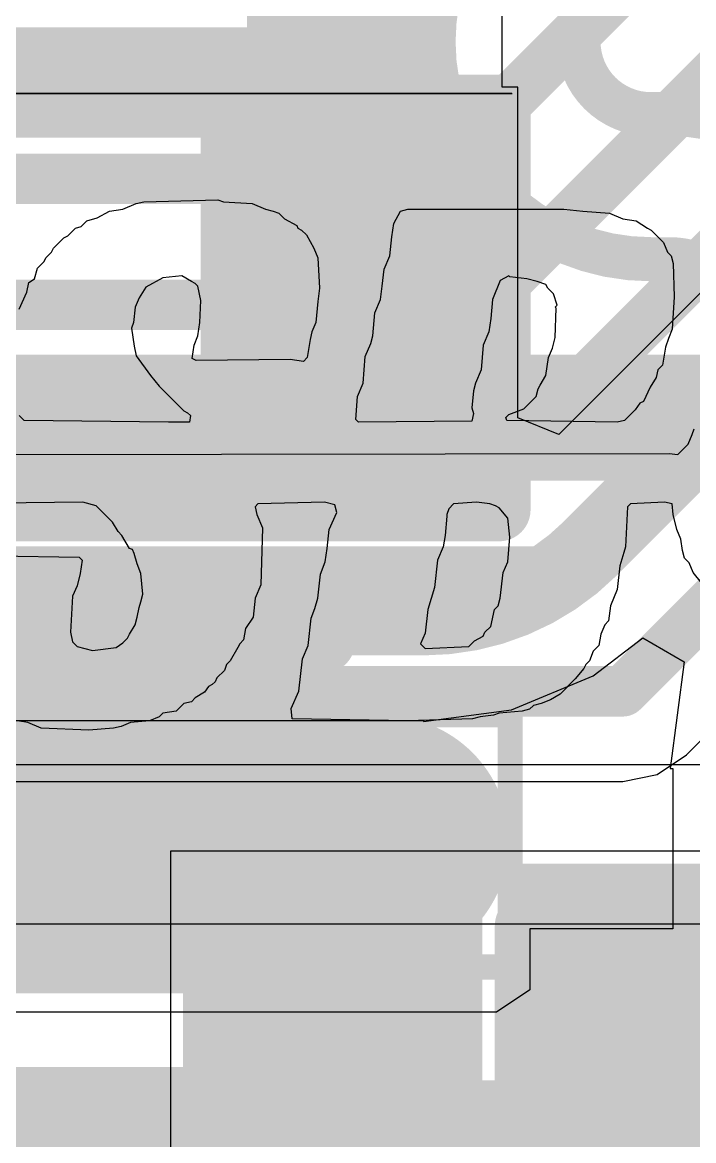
# Model space of a CAD drawing. Header units: inches. Extents: x -6 to 284, y -12 to 154.
# Drawn here: x 46.949 to 48.301, y -7.417 to -5.164 of the extents above; entities that cross this region are included whole.
import ezdxf

# ---------------------------------------------------------------- set-up
doc = ezdxf.new("R2010")
doc.units = ezdxf.units.IN
for name, color, linetype in [('Bottom Layer', 5, 'Continuous'), ('Bottom Overlay', 54, 'Continuous'), ('Bottom Paste', 16, 'Continuous'), ('Bottom Solder', 6, 'Continuous'), ('Drill Drawing', 1, 'Continuous'), ('GND-4', 54, 'Continuous'), ('PWR-1', 156, 'Continuous'), ('Signal L1', 76, 'Continuous'), ('Signal L2', 6, 'Continuous'), ('Top Layer', 1, 'Continuous'), ('Top Overlay', 2, 'Continuous'), ('Top Paste', 8, 'Continuous'), ('Top Solder', 216, 'Continuous'), ('Via Holes', 16, 'Continuous')]:
    doc.layers.add(name, color=color, linetype=linetype)

# ---------------------------------------------------------------- blocks, each defined once
blk = doc.blocks.new('R___0402_B_220')
at = {"layer": 'Bottom Layer'}
for points in [[(-0.2413, 0.3175), (-0.2413, -0.3175), (-0.6985, -0.3175), (-0.6985, 0.3175)], [(0.6985, 0.3175), (0.6985, -0.3175), (0.2413, -0.3175), (0.2413, 0.3175)]]:
    blk.add_hatch(color=5, dxfattribs=at).paths.add_polyline_path(points)
at = {"layer": 'Bottom Paste'}
for points in [[(-0.2413, 0.3175), (-0.2413, -0.3175), (-0.6985, -0.3175), (-0.6985, 0.3175)], [(0.6985, 0.3175), (0.6985, -0.3175), (0.2413, -0.3175), (0.2413, 0.3175)]]:
    blk.add_hatch(color=16, dxfattribs=at).paths.add_polyline_path(points)
at = {"layer": 'Bottom Solder'}
for points in [[(-0.1863, 0.3725), (-0.1863, -0.3725), (-0.7535, -0.3725), (-0.7535, 0.3725)], [(0.7535, 0.3725), (0.7535, -0.3725), (0.1863, -0.3725), (0.1863, 0.3725)]]:
    blk.add_hatch(color=6, dxfattribs=at).paths.add_polyline_path(points)
at = {"layer": 'Bottom Overlay'}
for points in [[(-0.7874, -0.4064, 0.127, 0.127, 0), (-0.7874, 0.4064, 0.127, 0.127, 0)], [(-0.7874, 0.4064, 0.127, 0.127, 0), (0.7874, 0.4064, 0.127, 0.127, 0)], [(0.7874, -0.4064, 0.127, 0.127, 0), (0.7874, 0.4064, 0.127, 0.127, 0)], [(-0.8128, 0.4318, 0.00323, 0.00323, 0), (0.8128, 0.4318, 0.00323, 0.00323, 0)], [(-0.7874, -0.4064, 0.127, 0.127, 0), (0.7874, -0.4064, 0.127, 0.127, 0)]]:
    blk.add_lwpolyline(points, format="xyseb", dxfattribs=at)
for points in [[(-0.8191, 0.4064, 0.0635, 0.0635, 1), (-0.7556, 0.4064, 0.0635, 0.0635, 1)], [(-0.8191, 0.4064, 0.0635, 0.0635, 1), (-0.7556, 0.4064, 0.0635, 0.0635, 1)], [(0.7556, 0.4064, 0.0635, 0.0635, 1), (0.8191, 0.4064, 0.0635, 0.0635, 1)], [(0.7556, 0.4064, 0.0635, 0.0635, 1), (0.8191, 0.4064, 0.0635, 0.0635, 1)], [(-0.8136, 0.4318, 0.00161, 0.00161, 1), (-0.812, 0.4318, 0.00161, 0.00161, 1)], [(0.812, 0.4318, 0.00161, 0.00161, 1), (0.8136, 0.4318, 0.00161, 0.00161, 1)], [(-0.8191, -0.4064, 0.0635, 0.0635, 1), (-0.7556, -0.4064, 0.0635, 0.0635, 1)], [(-0.8191, -0.4064, 0.0635, 0.0635, 1), (-0.7556, -0.4064, 0.0635, 0.0635, 1)], [(0.7556, -0.4064, 0.0635, 0.0635, 1), (0.8191, -0.4064, 0.0635, 0.0635, 1)], [(0.7556, -0.4064, 0.0635, 0.0635, 1), (0.8191, -0.4064, 0.0635, 0.0635, 1)]]:
    blk.add_lwpolyline(points, format="xyseb", close=True, dxfattribs=at)
blk = doc.blocks.new('0302_B_241')
at = {"layer": 'Bottom Layer'}
for points in [[(-0.4001, 0.45), (-0.1001, 0.45), (-0.1001, 0.15), (-0.4001, 0.15)], [(0.1001, 0.45), (0.4001, 0.45), (0.4001, 0.15), (0.1001, 0.15)], [(-0.4001, -0.15), (-0.1001, -0.15), (-0.1001, -0.45), (-0.4001, -0.45)], [(0.1001, -0.15), (0.4001, -0.15), (0.4001, -0.45), (0.1001, -0.45)]]:
    blk.add_hatch(color=5, dxfattribs=at).paths.add_polyline_path(points)
at = {"layer": 'Bottom Paste'}
for points in [[(-0.4001, 0.45), (-0.1001, 0.45), (-0.1001, 0.15), (-0.4001, 0.15)], [(0.1001, 0.45), (0.4001, 0.45), (0.4001, 0.15), (0.1001, 0.15)], [(-0.4001, -0.15), (-0.1001, -0.15), (-0.1001, -0.45), (-0.4001, -0.45)], [(0.1001, -0.15), (0.4001, -0.15), (0.4001, -0.45), (0.1001, -0.45)]]:
    blk.add_hatch(color=16, dxfattribs=at).paths.add_polyline_path(points)
at = {"layer": 'Bottom Solder'}
for points in [[(-0.4509, 0.5008), (-0.0493, 0.5008), (-0.0493, 0.0992), (-0.4509, 0.0992)], [(0.0493, 0.5008), (0.4509, 0.5008), (0.4509, 0.0992), (0.0493, 0.0992)], [(-0.4509, -0.0992), (-0.0493, -0.0992), (-0.0493, -0.5008), (-0.4509, -0.5008)], [(0.0493, -0.0992), (0.4509, -0.0992), (0.4509, -0.5008), (0.0493, -0.5008)]]:
    blk.add_hatch(color=6, dxfattribs=at).paths.add_polyline_path(points)
at = {"layer": 'Bottom Overlay'}
for points in [[(-0.5334, 0.5842, 0.127, 0.127, 0), (-0.5334, -0.5842, 0.127, 0.127, 0)], [(-0.5334, 0.5842, 0.127, 0.127, 0), (0.5334, 0.5842, 0.127, 0.127, 0)], [(0.5334, 0.5842, 0.127, 0.127, 0), (0.5334, -0.5842, 0.127, 0.127, 0)], [(0.7983, -0.2048, 0.127, 0.127, 0), (0.6713, -0.3318, 0.127, 0.127, 0)], [(0.7983, -0.2048, 0.127, 0.127, 0), (0.7983, -0.4588, 0.127, 0.127, 0)], [(0.6713, -0.3318, 0.127, 0.127, 0), (0.7983, -0.4588, 0.127, 0.127, 0)], [(-0.5334, -0.5842, 0.127, 0.127, 0), (0.5334, -0.5842, 0.127, 0.127, 0)]]:
    blk.add_lwpolyline(points, format="xyseb", dxfattribs=at)
for points in [[(-0.5651, 0.5842, 0.0635, 0.0635, 1), (-0.5016, 0.5842, 0.0635, 0.0635, 1)], [(-0.5651, 0.5842, 0.0635, 0.0635, 1), (-0.5016, 0.5842, 0.0635, 0.0635, 1)], [(0.5016, 0.5842, 0.0635, 0.0635, 1), (0.5651, 0.5842, 0.0635, 0.0635, 1)], [(0.5016, 0.5842, 0.0635, 0.0635, 1), (0.5651, 0.5842, 0.0635, 0.0635, 1)], [(0.7666, -0.2048, 0.0635, 0.0635, 1), (0.8301, -0.2048, 0.0635, 0.0635, 1)], [(0.7666, -0.2048, 0.0635, 0.0635, 1), (0.8301, -0.2048, 0.0635, 0.0635, 1)], [(0.6396, -0.3318, 0.0635, 0.0635, 1), (0.7031, -0.3318, 0.0635, 0.0635, 1)], [(0.6396, -0.3318, 0.0635, 0.0635, 1), (0.7031, -0.3318, 0.0635, 0.0635, 1)], [(0.7666, -0.4588, 0.0635, 0.0635, 1), (0.8301, -0.4588, 0.0635, 0.0635, 1)], [(0.7666, -0.4588, 0.0635, 0.0635, 1), (0.8301, -0.4588, 0.0635, 0.0635, 1)], [(-0.5651, -0.5842, 0.0635, 0.0635, 1), (-0.5016, -0.5842, 0.0635, 0.0635, 1)], [(-0.5651, -0.5842, 0.0635, 0.0635, 1), (-0.5016, -0.5842, 0.0635, 0.0635, 1)], [(0.5016, -0.5842, 0.0635, 0.0635, 1), (0.5651, -0.5842, 0.0635, 0.0635, 1)], [(0.5016, -0.5842, 0.0635, 0.0635, 1), (0.5651, -0.5842, 0.0635, 0.0635, 1)]]:
    blk.add_lwpolyline(points, format="xyseb", close=True, dxfattribs=at)
blk = doc.blocks.new('10118192_0001LF__249')
at = {"layer": 'Top Layer'}
for points in [[(0.85, -2.0125), (0.45, -2.0125), (0.45, -0.6625), (0.85, -0.6625)], [(1.5, -2.0125), (1.1, -2.0125), (1.1, -0.6625), (1.5, -0.6625)]]:
    blk.add_hatch(color=1, dxfattribs=at).paths.add_polyline_path(points)
at = {"layer": 'Top Paste'}
for points in [[(0.85, -2.0125), (0.45, -2.0125), (0.45, -0.6625), (0.85, -0.6625)], [(1.5, -2.0125), (1.1, -2.0125), (1.1, -0.6625), (1.5, -0.6625)]]:
    blk.add_hatch(color=8, dxfattribs=at).paths.add_polyline_path(points)
at = {"layer": 'Top Solder'}
for points in [[(0.9516, -2.1141), (0.3484, -2.1141), (0.3484, -0.5609), (0.9516, -0.5609)], [(1.6016, -2.1141), (0.9984, -2.1141), (0.9984, -0.5609), (1.6016, -0.5609)]]:
    blk.add_hatch(color=216, dxfattribs=at).paths.add_polyline_path(points)
at = {"layer": 'Top Overlay'}
blk.add_lwpolyline([(1.83, -1.5625, 0.127, 0.127, 0), (1.72, -1.5625, 0.127, 0.127, 0)], format="xyseb", dxfattribs=at)
for points in [[(1.6882, -1.5625, 0.0635, 0.0635, 1), (1.7517, -1.5625, 0.0635, 0.0635, 1)], [(1.7983, -1.5625, 0.0635, 0.0635, 1), (1.8618, -1.5625, 0.0635, 0.0635, 1)]]:
    blk.add_lwpolyline(points, format="xyseb", close=True, dxfattribs=at)
blk = doc.blocks.new('DFN1006_2L__B__D____________B_255')
at = {"layer": 'Bottom Layer'}
for points in [[(-0.525, 0.35), (-0.125, 0.35), (-0.125, -0.35), (-0.525, -0.35)], [(0.125, 0.35), (0.525, 0.35), (0.525, -0.35), (0.125, -0.35)]]:
    blk.add_hatch(color=5, dxfattribs=at).paths.add_polyline_path(points)
at = {"layer": 'Bottom Paste'}
for points in [[(-0.525, 0.35), (-0.125, 0.35), (-0.125, -0.35), (-0.525, -0.35)], [(0.125, 0.35), (0.525, 0.35), (0.525, -0.35), (0.125, -0.35)]]:
    blk.add_hatch(color=16, dxfattribs=at).paths.add_polyline_path(points)
at = {"layer": 'Bottom Solder'}
for points in [[(-0.5758, 0.4008), (-0.0742, 0.4008), (-0.0742, -0.4008), (-0.5758, -0.4008)], [(0.0742, 0.4008), (0.5758, 0.4008), (0.5758, -0.4008), (0.0742, -0.4008)]]:
    blk.add_hatch(color=6, dxfattribs=at).paths.add_polyline_path(points)
at = {"layer": 'Bottom Overlay'}
for points in [[(-0.5283, 0.4692, 0.127, 0.127, 0), (-0.6283, 0.3691, 0.127, 0.127, 0)], [(-0.5283, 0.4692, 0.127, 0.127, 0), (-0.254, 0.4692, 0.127, 0.127, 0)], [(0.254, 0.4692, 0.127, 0.127, 0), (0.5283, 0.4692, 0.127, 0.127, 0)], [(0.5283, 0.4692, 0.127, 0.127, 0), (0.6283, 0.3691, 0.127, 0.127, 0)], [(-0.783, 0.41, 0.127, 0.127, 0), (-0.783, -0.35, 0.127, 0.127, 0)], [(0.783, 0.41, 0.127, 0.127, 0), (0.783, -0.35, 0.127, 0.127, 0)], [(-0.6283, 0.3691, 0.127, 0.127, 0), (-0.6283, -0.3691, 0.127, 0.127, 0)], [(0.6283, 0.3691, 0.127, 0.127, 0), (0.6283, -0.3691, 0.127, 0.127, 0)], [(-0.6283, -0.3691, 0.127, 0.127, 0), (-0.5283, -0.4692, 0.127, 0.127, 0)], [(0.6283, -0.3691, 0.127, 0.127, 0), (0.5283, -0.4692, 0.127, 0.127, 0)], [(-0.5283, -0.4692, 0.127, 0.127, 0), (-0.4983, -0.4692, 0.127, 0.127, 0)], [(-0.4983, -0.4692, 0.127, 0.127, 0), (-0.254, -0.4692, 0.127, 0.127, 0)], [(0.254, -0.4692, 0.127, 0.127, 0), (0.4983, -0.4692, 0.127, 0.127, 0)], [(0.4983, -0.4692, 0.127, 0.127, 0), (0.5283, -0.4692, 0.127, 0.127, 0)]]:
    blk.add_lwpolyline(points, format="xyseb", dxfattribs=at)
for points in [[(-0.5601, 0.4692, 0.0635, 0.0635, 1), (-0.4966, 0.4692, 0.0635, 0.0635, 1)], [(-0.5601, 0.4692, 0.0635, 0.0635, 1), (-0.4966, 0.4692, 0.0635, 0.0635, 1)], [(-0.2857, 0.4692, 0.0635, 0.0635, 1), (-0.2223, 0.4692, 0.0635, 0.0635, 1)], [(0.2223, 0.4692, 0.0635, 0.0635, 1), (0.2857, 0.4692, 0.0635, 0.0635, 1)], [(0.4966, 0.4692, 0.0635, 0.0635, 1), (0.5601, 0.4692, 0.0635, 0.0635, 1)], [(0.4966, 0.4692, 0.0635, 0.0635, 1), (0.5601, 0.4692, 0.0635, 0.0635, 1)], [(-0.8147, 0.41, 0.0635, 0.0635, 1), (-0.7512, 0.41, 0.0635, 0.0635, 1)], [(0.7512, 0.41, 0.0635, 0.0635, 1), (0.8147, 0.41, 0.0635, 0.0635, 1)], [(-0.6601, 0.3691, 0.0635, 0.0635, 1), (-0.5966, 0.3691, 0.0635, 0.0635, 1)], [(-0.6601, 0.3691, 0.0635, 0.0635, 1), (-0.5966, 0.3691, 0.0635, 0.0635, 1)], [(0.5966, 0.3691, 0.0635, 0.0635, 1), (0.6601, 0.3691, 0.0635, 0.0635, 1)], [(0.5966, 0.3691, 0.0635, 0.0635, 1), (0.6601, 0.3691, 0.0635, 0.0635, 1)], [(-0.8147, -0.35, 0.0635, 0.0635, 1), (-0.7512, -0.35, 0.0635, 0.0635, 1)], [(0.7512, -0.35, 0.0635, 0.0635, 1), (0.8147, -0.35, 0.0635, 0.0635, 1)], [(-0.6601, -0.3691, 0.0635, 0.0635, 1), (-0.5966, -0.3691, 0.0635, 0.0635, 1)], [(-0.6601, -0.3691, 0.0635, 0.0635, 1), (-0.5966, -0.3691, 0.0635, 0.0635, 1)], [(0.5966, -0.3691, 0.0635, 0.0635, 1), (0.6601, -0.3691, 0.0635, 0.0635, 1)], [(0.5966, -0.3691, 0.0635, 0.0635, 1), (0.6601, -0.3691, 0.0635, 0.0635, 1)], [(-0.5601, -0.4692, 0.0635, 0.0635, 1), (-0.4966, -0.4692, 0.0635, 0.0635, 1)], [(-0.5601, -0.4692, 0.0635, 0.0635, 1), (-0.4966, -0.4692, 0.0635, 0.0635, 1)], [(-0.5301, -0.4692, 0.0635, 0.0635, 1), (-0.4666, -0.4692, 0.0635, 0.0635, 1)], [(-0.5301, -0.4692, 0.0635, 0.0635, 1), (-0.4666, -0.4692, 0.0635, 0.0635, 1)], [(-0.2857, -0.4692, 0.0635, 0.0635, 1), (-0.2223, -0.4692, 0.0635, 0.0635, 1)], [(0.2223, -0.4692, 0.0635, 0.0635, 1), (0.2857, -0.4692, 0.0635, 0.0635, 1)], [(0.4666, -0.4692, 0.0635, 0.0635, 1), (0.5301, -0.4692, 0.0635, 0.0635, 1)], [(0.4666, -0.4692, 0.0635, 0.0635, 1), (0.5301, -0.4692, 0.0635, 0.0635, 1)], [(0.4966, -0.4692, 0.0635, 0.0635, 1), (0.5601, -0.4692, 0.0635, 0.0635, 1)], [(0.4966, -0.4692, 0.0635, 0.0635, 1), (0.5601, -0.4692, 0.0635, 0.0635, 1)]]:
    blk.add_lwpolyline(points, format="xyseb", close=True, dxfattribs=at)

msp = doc.modelspace()

# ---------------------------------------------------------------- hatches: boundary and pattern name
at = {"layer": 'Bottom Layer'}
h = msp.add_hatch(color=5, dxfattribs=at)
edge = h.paths.add_edge_path()
edge.add_arc((47.6775, -6.813), 0.15, 0, 360)
for points in [[(44.7468, -7.8974), (47.904, -7.8974), (47.904, -7.2952), (44.7468, -7.2952)], [(46.2003, -8.7233), (47.904, -8.7233), (47.904, -7.2952), (46.2003, -7.2952)], [(46.2003, -9.2796), (47.5558, -9.2796), (47.5558, -7.3194), (46.2003, -7.3194)]]:
    msp.add_hatch(color=5, dxfattribs=at).paths.add_polyline_path(points)
at = {"layer": 'Bottom Solder'}
h = msp.add_hatch(color=6, dxfattribs=at)
edge = h.paths.add_edge_path()
edge.add_arc((47.6775, -6.813), 0.2516, 0, 360)
at = {"layer": 'GND-4'}
h = msp.add_hatch(color=54, dxfattribs=at)
edge = h.paths.add_edge_path()
edge.add_arc((47.6775, -6.813), 0.15, 0, 360)
at = {"layer": 'Signal L2'}
h = msp.add_hatch(color=6, dxfattribs=at)
edge = h.paths.add_edge_path()
edge.add_arc((47.6775, -6.813), 0.15, 0, 360)
at = {"layer": 'Via Holes'}
h = msp.add_hatch(color=7, dxfattribs=at)
edge = h.paths.add_edge_path()
edge.add_arc((47.6775, -6.813), 0.075, 0, 360)

# ---------------------------------------------------------------- linework, layer by layer
at = {"layer": 'Bottom Layer'}
for p, q in [((47.9153, -5.2952), (47.9153, -5.1289)), ((47.9472, -5.2952), (47.9153, -5.2952)), ((47.9472, -5.9607), (47.9472, -5.2952)), ((48.4078, -5.6162), (48.0293, -5.9948)), ((48.0293, -5.9948), (47.9472, -5.9607)), ((48.099, -6.4807), (48.1989, -6.404)), ((48.1989, -6.404), (48.2823, -6.4521)), ((48.2823, -6.4521), (48.254, -6.667)), ((47.9339, -6.5491), (48.099, -6.4807)), ((47.7567, -6.5724), (47.9339, -6.5491)), ((46.869, -6.5705), (47.7567, -6.5705)), ((47.7567, -6.5705), (47.7567, -6.5724)), ((48.254, -6.667), (48.2591, -6.667)), ((48.2591, -6.667), (48.2591, -6.9904)), ((48.2591, -6.9904), (47.9712, -6.9904)), ((47.9712, -6.9904), (47.9712, -7.1128)), ((47.9712, -7.1128), (47.904, -7.1578)), ((47.904, -7.1578), (44.7468, -7.1578))]:
    msp.add_line(p, q, dxfattribs=at)
for points in [[(47.5916, -5.7397, 0.381, 0.381, 0), (47.5916, -4.6844, 0.381, 0.381, 0)], [(48.0928, -6.2242, 0.1524, 0.1524, 0), (48.6161, -5.7009, 0.1524, 0.1524, 0)], [(48.0928, -6.2242, 0.1524, 0.1524, -0.19874), (47.7567, -6.3633, 0.1524, 0.1524, 0)], [(46.869, -6.3633, 0.1524, 0.1524, 0), (47.7567, -6.3633, 0.1524, 0.1524, 0)], [(46.2709, -6.813, 0.254, 0.254, 0), (47.1494, -6.813, 0.254, 0.254, 0)], [(47.1494, -6.813, 0.254, 0.254, 0), (47.1582, -6.8218, 0.254, 0.254, 0)], [(47.6687, -6.8218, 0.254, 0.254, 0), (47.6775, -6.813, 0.254, 0.254, 0)], [(47.1582, -6.8218, 0.254, 0.254, 0), (47.6687, -6.8218, 0.254, 0.254, 0)], [(48.4416, -7.074, 0.1041, 0.1041, -0.414214), (48.2482, -7.2674, 0.1041, 0.1041, 0)]]:
    msp.add_lwpolyline(points, format="xyseb", dxfattribs=at)
for points in [[(47.4963, -5.7397, 0.1905, 0.1905, 1), (47.6868, -5.7397, 0.1905, 0.1905, 1)], [(48.0547, -6.2242, 0.0762, 0.0762, 1), (48.1309, -6.2242, 0.0762, 0.0762, 1)], [(48.0547, -6.2242, 0.0762, 0.0762, 1), (48.1309, -6.2242, 0.0762, 0.0762, 1)], [(47.7186, -6.3633, 0.0762, 0.0762, 1), (47.7948, -6.3633, 0.0762, 0.0762, 1)], [(47.7186, -6.3633, 0.0762, 0.0762, 1), (47.7948, -6.3633, 0.0762, 0.0762, 1)], [(47.0859, -6.813, 0.127, 0.127, 1), (47.2129, -6.813, 0.127, 0.127, 1)], [(47.0859, -6.813, 0.127, 0.127, 1), (47.2129, -6.813, 0.127, 0.127, 1)], [(47.614, -6.813, 0.127, 0.127, 1), (47.741, -6.813, 0.127, 0.127, 1)], [(47.0947, -6.8218, 0.127, 0.127, 1), (47.2217, -6.8218, 0.127, 0.127, 1)], [(47.0947, -6.8218, 0.127, 0.127, 1), (47.2217, -6.8218, 0.127, 0.127, 1)], [(47.6052, -6.8218, 0.127, 0.127, 1), (47.7322, -6.8218, 0.127, 0.127, 1)], [(47.6052, -6.8218, 0.127, 0.127, 1), (47.7322, -6.8218, 0.127, 0.127, 1)], [(48.2222, -7.2674, 0.0521, 0.0521, 1), (48.2743, -7.2674, 0.0521, 0.0521, 1)]]:
    msp.add_lwpolyline(points, format="xyseb", close=True, dxfattribs=at)
at = {"layer": 'Drill Drawing'}
for points in [[(47.4235, -6.559, 0.0508, 0.0508, 0), (47.9315, -6.559, 0.0508, 0.0508, 0)], [(47.4235, -7.067, 0.0508, 0.0508, 0), (47.4235, -6.559, 0.0508, 0.0508, 0)], [(47.9315, -7.067, 0.0508, 0.0508, 0), (47.9315, -6.559, 0.0508, 0.0508, 0)], [(47.4235, -7.067, 0.0508, 0.0508, 0), (47.9315, -7.067, 0.0508, 0.0508, 0)]]:
    msp.add_lwpolyline(points, format="xyseb", dxfattribs=at)
for points in [[(47.4108, -6.559, 0.0254, 0.0254, 1), (47.4362, -6.559, 0.0254, 0.0254, 1)], [(47.4108, -6.559, 0.0254, 0.0254, 1), (47.4362, -6.559, 0.0254, 0.0254, 1)], [(47.9188, -6.559, 0.0254, 0.0254, 1), (47.9442, -6.559, 0.0254, 0.0254, 1)], [(47.9188, -6.559, 0.0254, 0.0254, 1), (47.9442, -6.559, 0.0254, 0.0254, 1)], [(47.4108, -7.067, 0.0254, 0.0254, 1), (47.4362, -7.067, 0.0254, 0.0254, 1)], [(47.4108, -7.067, 0.0254, 0.0254, 1), (47.4362, -7.067, 0.0254, 0.0254, 1)], [(47.9188, -7.067, 0.0254, 0.0254, 1), (47.9442, -7.067, 0.0254, 0.0254, 1)], [(47.9188, -7.067, 0.0254, 0.0254, 1), (47.9442, -7.067, 0.0254, 0.0254, 1)]]:
    msp.add_lwpolyline(points, format="xyseb", close=True, dxfattribs=at)
at = {"layer": 'PWR-1'}
for p, q in [((49.4239, -6.6601), (46.6329, -6.6601)), ((46.5535, -6.9798), (53.9573, -6.9798))]:
    msp.add_line(p, q, dxfattribs=at)
at = {"layer": 'Signal L1'}
msp.add_lwpolyline([(42.5739, -5.9608, 0.254, 0.254, 0), (52.8804, -5.9608, 0.254, 0.254, 0)], format="xyseb", dxfattribs=at)
at = {"layer": 'Signal L2'}
for points in [[(48.2152, -5.6415, 0.0889, 0.0889, -1), (48.2152, -4.7652, 0.0889, 0.0889, 0)], [(48.2152, -5.3494, 0.0889, 0.0889, -1), (48.2152, -5.0573, 0.0889, 0.0889, 0)], [(48.2152, -5.3494, 0.0889, 0.0889, 0), (48.2538, -5.3494, 0.0889, 0.0889, 0)], [(48.2538, -5.3494, 0.0889, 0.0889, -0.414214), (48.692, -5.7875, 0.0889, 0.0889, 0)], [(48.2152, -5.6415, 0.0889, 0.0889, 0), (48.2538, -5.6415, 0.0889, 0.0889, 0)], [(48.2538, -5.6415, 0.0889, 0.0889, -0.414214), (48.3999, -5.7875, 0.0889, 0.0889, 0)]]:
    msp.add_lwpolyline(points, format="xyseb", dxfattribs=at)
for points in [[(48.193, -5.3494, 0.0445, 0.0445, 1), (48.2374, -5.3494, 0.0445, 0.0445, 1)], [(48.193, -5.3494, 0.0445, 0.0445, 1), (48.2374, -5.3494, 0.0445, 0.0445, 1)], [(48.2316, -5.3494, 0.0445, 0.0445, 1), (48.276, -5.3494, 0.0445, 0.0445, 1)], [(48.2316, -5.3494, 0.0445, 0.0445, 1), (48.276, -5.3494, 0.0445, 0.0445, 1)], [(48.193, -5.6415, 0.0445, 0.0445, 1), (48.2374, -5.6415, 0.0445, 0.0445, 1)], [(48.193, -5.6415, 0.0445, 0.0445, 1), (48.2374, -5.6415, 0.0445, 0.0445, 1)], [(48.2316, -5.6415, 0.0445, 0.0445, 1), (48.276, -5.6415, 0.0445, 0.0445, 1)], [(48.2316, -5.6415, 0.0445, 0.0445, 1), (48.276, -5.6415, 0.0445, 0.0445, 1)]]:
    msp.add_lwpolyline(points, format="xyseb", close=True, dxfattribs=at)
at = {"layer": 'Top Layer'}
for p, q in [((48.2864, -6.64), (49.4193, -5.5071)), ((48.2276, -6.6793), (48.2864, -6.64)), ((48.1582, -6.6931), (48.2276, -6.6793)), ((44.8588, -6.6931), (48.1582, -6.6931)), ((49.851, -6.8334), (47.247, -6.8334)), ((47.247, -6.8334), (47.247, -8.4374))]:
    msp.add_line(p, q, dxfattribs=at)
for points in [[(47.6665, -5.2254, 0.1016, 0.1016, 0), (48.5948, -4.2971, 0.1016, 0.1016, 0)], [(47.7717, -5.4794, 0.1016, 0.1016, 0), (48.8488, -4.4023, 0.1016, 0.1016, 0)], [(47.8769, -5.7334, 0.1016, 0.1016, 0), (49.1028, -4.5075, 0.1016, 0.1016, 0)], [(47.953, -6.0165, 0.1016, 0.1016, 0), (49.3568, -4.6127, 0.1016, 0.1016, 0)], [(48.0582, -6.2705, 0.1016, 0.1016, 0), (49.6108, -4.7179, 0.1016, 0.1016, 0)], [(48.1582, -6.5118, 0.1016, 0.1016, 0), (49.8521, -4.8179, 0.1016, 0.1016, 0)], [(44.3313, -5.2254, 0.1016, 0.1016, 0), (47.6665, -5.2254, 0.1016, 0.1016, 0)], [(44.4085, -5.4794, 0.1016, 0.1016, 0), (47.7717, -5.4794, 0.1016, 0.1016, 0)], [(44.495, -5.7334, 0.1016, 0.1016, 0), (47.8769, -5.7334, 0.1016, 0.1016, 0)], [(44.5618, -6.0165, 0.1016, 0.1016, 0), (47.953, -6.0165, 0.1016, 0.1016, 0)], [(44.6772, -6.2705, 0.1016, 0.1016, 0), (48.0582, -6.2705, 0.1016, 0.1016, 0)], [(44.7837, -6.5118, 0.1016, 0.1016, 0), (48.1582, -6.5118, 0.1016, 0.1016, 0)]]:
    msp.add_lwpolyline(points, format="xyseb", dxfattribs=at)
for points in [[(47.6411, -5.2254, 0.0508, 0.0508, 1), (47.6919, -5.2254, 0.0508, 0.0508, 1)], [(47.6411, -5.2254, 0.0508, 0.0508, 1), (47.6919, -5.2254, 0.0508, 0.0508, 1)], [(47.7463, -5.4794, 0.0508, 0.0508, 1), (47.7971, -5.4794, 0.0508, 0.0508, 1)], [(47.7463, -5.4794, 0.0508, 0.0508, 1), (47.7971, -5.4794, 0.0508, 0.0508, 1)], [(47.8515, -5.7334, 0.0508, 0.0508, 1), (47.9023, -5.7334, 0.0508, 0.0508, 1)], [(47.8515, -5.7334, 0.0508, 0.0508, 1), (47.9023, -5.7334, 0.0508, 0.0508, 1)], [(47.9276, -6.0165, 0.0508, 0.0508, 1), (47.9784, -6.0165, 0.0508, 0.0508, 1)], [(47.9276, -6.0165, 0.0508, 0.0508, 1), (47.9784, -6.0165, 0.0508, 0.0508, 1)], [(48.0328, -6.2705, 0.0508, 0.0508, 1), (48.0836, -6.2705, 0.0508, 0.0508, 1)], [(48.0328, -6.2705, 0.0508, 0.0508, 1), (48.0836, -6.2705, 0.0508, 0.0508, 1)], [(48.1328, -6.5118, 0.0508, 0.0508, 1), (48.1836, -6.5118, 0.0508, 0.0508, 1)], [(48.1328, -6.5118, 0.0508, 0.0508, 1), (48.1836, -6.5118, 0.0508, 0.0508, 1)]]:
    msp.add_lwpolyline(points, format="xyseb", close=True, dxfattribs=at)
at = {"layer": 'Top Overlay'}
for p, q in [((47.1512, -5.5409), (47.178, -5.5294)), ((47.178, -5.5294), (47.1934, -5.5256)), ((47.1934, -5.5256), (47.3427, -5.5218)), ((47.3427, -5.5218), (47.3542, -5.5256)), ((47.3542, -5.5256), (47.4116, -5.5294)), ((47.4116, -5.5294), (47.4384, -5.5409)), ((47.0785, -5.5639), (47.0995, -5.5581)), ((47.0995, -5.5581), (47.1244, -5.5447)), ((47.1244, -5.5447), (47.1512, -5.5409)), ((47.4384, -5.5409), (47.4537, -5.5447)), ((47.4537, -5.5447), (47.4652, -5.5486)), ((47.4652, -5.5486), (47.4767, -5.5601)), ((47.4767, -5.5601), (47.5016, -5.5735)), ((47.6969, -5.5696), (47.7103, -5.5447)), ((47.7103, -5.5447), (47.7256, -5.5409)), ((47.7256, -5.5409), (48.0358, -5.5409)), ((48.0358, -5.5409), (48.0396, -5.5409)), ((48.0396, -5.5409), (48.0779, -5.5447)), ((48.0779, -5.5447), (48.1315, -5.5486)), ((48.1315, -5.5486), (48.1583, -5.5601)), ((48.1583, -5.5601), (48.1851, -5.5639)), ((47.0402, -5.5945), (47.0555, -5.5792)), ((47.0555, -5.5792), (47.067, -5.5754)), ((47.067, -5.5754), (47.0785, -5.5639)), ((47.5016, -5.5735), (47.5035, -5.5792)), ((47.5035, -5.5792), (47.5112, -5.583)), ((47.5112, -5.583), (47.5208, -5.5926)), ((47.6931, -5.5964), (47.6969, -5.5696)), ((48.1851, -5.5639), (48.2081, -5.5792)), ((48.2081, -5.5792), (48.2157, -5.583)), ((48.2157, -5.583), (48.2406, -5.6079)), ((47.0115, -5.6194), (47.0325, -5.5984)), ((47.0325, -5.5984), (47.0402, -5.5945)), ((47.5208, -5.5926), (47.5361, -5.6194)), ((47.6892, -5.6347), (47.6931, -5.5964)), ((48.2406, -5.6079), (48.2483, -5.6271)), ((46.9962, -5.6386), (47.0076, -5.6271)), ((47.0076, -5.6271), (47.0115, -5.6194)), ((47.5361, -5.6194), (47.5437, -5.6386)), ((48.2483, -5.6271), (48.256, -5.6347)), ((46.9789, -5.6596), (46.9923, -5.6462)), ((46.9923, -5.6462), (46.9962, -5.6386)), ((47.5437, -5.6386), (47.5476, -5.6998)), ((47.6777, -5.6615), (47.6892, -5.6347)), ((48.256, -5.6347), (48.2598, -5.65)), ((48.2598, -5.65), (48.2617, -5.7171)), ((46.9732, -5.6807), (46.9789, -5.6596)), ((47.2699, -5.6749), (47.2316, -5.6788)), ((47.2891, -5.6864), (47.2699, -5.6749)), ((47.6739, -5.696), (47.6777, -5.6615)), ((47.9286, -5.6749), (47.9113, -5.6845)), ((47.9305, -5.6768), (47.9286, -5.6749)), ((46.9579, -5.7075), (46.9617, -5.6883)), ((46.9617, -5.6883), (46.9732, -5.6807)), ((47.1972, -5.6979), (47.1838, -5.719)), ((47.2316, -5.6788), (47.1972, -5.6979)), ((47.2967, -5.6903), (47.2891, -5.6864)), ((47.3025, -5.696), (47.2967, -5.6903)), ((47.3082, -5.7247), (47.3025, -5.696)), ((47.6701, -5.7228), (47.6739, -5.696)), ((47.9113, -5.6845), (47.896, -5.7228)), ((47.9649, -5.6807), (47.9305, -5.6768)), ((47.986, -5.6864), (47.9649, -5.6807)), ((48.0032, -5.6922), (47.986, -5.6864)), ((48.0071, -5.6998), (48.0032, -5.6922)), ((46.9425, -5.7419), (46.9579, -5.7075)), ((47.1838, -5.719), (47.1761, -5.7381)), ((47.5476, -5.6998), (47.5437, -5.7266)), ((48.0185, -5.7113), (48.0071, -5.6998)), ((48.0262, -5.7343), (48.0185, -5.7113)), ((48.2617, -5.7171), (48.2579, -5.7821)), ((47.1761, -5.7381), (47.1723, -5.7687)), ((47.3063, -5.7687), (47.3082, -5.7247)), ((47.5437, -5.7266), (47.5399, -5.7687)), ((47.6586, -5.7496), (47.6701, -5.7228)), ((47.896, -5.7228), (47.8922, -5.7611)), ((48.0224, -5.7381), (48.0262, -5.7343)), ((48.0243, -5.74), (48.0224, -5.7381)), ((48.0224, -5.7994), (48.0243, -5.74)), ((47.6548, -5.7956), (47.6586, -5.7496)), ((47.8922, -5.7611), (47.8884, -5.7879)), ((47.1723, -5.7687), (47.1685, -5.7802)), ((47.1685, -5.7802), (47.1742, -5.8166)), ((47.3025, -5.7956), (47.3063, -5.7687)), ((47.5322, -5.7879), (47.5284, -5.8032)), ((47.5399, -5.7687), (47.5322, -5.7879)), ((47.8884, -5.7879), (47.8769, -5.8147)), ((48.2579, -5.7821), (48.2502, -5.8013)), ((47.2948, -5.8147), (47.3025, -5.7956)), ((47.5284, -5.8032), (47.5227, -5.8396)), ((47.6395, -5.8377), (47.6509, -5.8109)), ((47.6509, -5.8109), (47.6548, -5.7956)), ((48.0166, -5.8204), (48.0224, -5.7994)), ((48.2502, -5.8013), (48.2445, -5.8185)), ((47.1742, -5.8166), (47.178, -5.8358)), ((47.291, -5.8415), (47.2948, -5.8147)), ((47.8769, -5.8147), (47.873, -5.8645)), ((48.009, -5.8396), (48.0166, -5.8204)), ((48.2445, -5.8185), (48.2387, -5.8549)), ((47.178, -5.8358), (47.2068, -5.876)), ((47.2987, -5.8453), (47.291, -5.8415)), ((47.4882, -5.8434), (47.2987, -5.8453)), ((47.515, -5.8472), (47.4882, -5.8434)), ((47.5227, -5.8396), (47.515, -5.8472)), ((47.6356, -5.8913), (47.6395, -5.8377)), ((48.0032, -5.876), (48.009, -5.8396)), ((48.2387, -5.8549), (48.2291, -5.8645)), ((47.2068, -5.876), (47.224, -5.897)), ((47.873, -5.8645), (47.8615, -5.8913)), ((47.9917, -5.8951), (48.0032, -5.876)), ((48.2291, -5.8645), (48.2253, -5.8798)), ((47.224, -5.897), (47.2738, -5.9468)), ((47.6241, -5.9181), (47.6356, -5.8913)), ((47.8615, -5.8913), (47.8577, -5.9066)), ((47.9879, -5.9028), (47.9917, -5.8951)), ((48.2138, -5.8989), (48.2004, -5.9277)), ((48.2253, -5.8798), (48.2138, -5.8989)), ((47.6203, -5.964), (47.6241, -5.9181)), ((47.8577, -5.9066), (47.8539, -5.9411)), ((47.9592, -5.943), (47.9841, -5.9181)), ((47.9841, -5.9181), (47.9879, -5.9028)), ((47.8539, -5.9411), (47.8577, -5.9525)), ((47.9286, -5.9545), (47.9592, -5.943)), ((48.1832, -5.9449), (48.1621, -5.966)), ((48.1928, -5.9315), (48.1832, -5.9449)), ((48.2004, -5.9277), (48.1928, -5.9315)), ((46.9521, -5.966), (46.9425, -5.9564)), ((47.2431, -5.9698), (46.9521, -5.966)), ((47.2738, -5.9468), (47.2814, -5.9506)), ((47.2814, -5.9506), (47.2872, -5.9564)), ((47.2872, -5.9564), (47.2853, -5.9698)), ((47.6261, -5.9698), (47.6203, -5.964)), ((47.8539, -5.9679), (47.6261, -5.9698)), ((47.8577, -5.9525), (47.8539, -5.9679)), ((47.9228, -5.9602), (47.9286, -5.9545)), ((47.9247, -5.966), (47.9228, -5.9602)), ((48.1468, -5.9698), (47.9247, -5.966)), ((48.1621, -5.966), (48.1468, -5.9698)), ((47.247, -5.9698), (47.2431, -5.9698)), ((47.2853, -5.9698), (47.247, -5.9698)), ((48.2981, -5.9947), (48.3019, -5.9832)), ((48.2904, -6.0138), (48.2981, -5.9947)), ((46.6113, -6.0349), (48.2521, -6.033)), ((48.2521, -6.033), (48.2694, -6.0349)), ((48.2694, -6.0349), (48.2904, -6.0138)), ((47.0708, -6.1306), (46.7453, -6.1344)), ((47.0976, -6.1383), (47.0708, -6.1306)), ((47.1302, -6.1708), (47.0976, -6.1383)), ((47.4231, -6.1344), (47.4174, -6.1402)), ((47.4174, -6.1402), (47.4212, -6.1555)), ((47.5571, -6.1306), (47.4231, -6.1344)), ((47.5782, -6.1364), (47.5571, -6.1306)), ((47.582, -6.1517), (47.5782, -6.1364)), ((47.8079, -6.144), (47.8041, -6.1555)), ((47.8175, -6.1344), (47.8079, -6.144)), ((47.8635, -6.1306), (47.8175, -6.1344)), ((47.8903, -6.1344), (47.8635, -6.1306)), ((47.9018, -6.1383), (47.8903, -6.1344)), ((47.9094, -6.1421), (47.9018, -6.1383)), ((47.9266, -6.1632), (47.9094, -6.1421)), ((48.1679, -6.1402), (48.1641, -6.2206)), ((48.1736, -6.1344), (48.1679, -6.1402)), ((48.2426, -6.1306), (48.1736, -6.1344)), ((48.2579, -6.1344), (48.2426, -6.1306)), ((48.2598, -6.1555), (48.2579, -6.1344)), ((47.1417, -6.19), (47.1302, -6.1708)), ((47.4212, -6.1555), (47.4327, -6.1823)), ((47.5667, -6.1861), (47.582, -6.1517)), ((47.8041, -6.1593), (47.8003, -6.1976)), ((47.8041, -6.1555), (47.8041, -6.1593)), ((47.9305, -6.2014), (47.9266, -6.1632)), ((48.2674, -6.1861), (48.2598, -6.1555)), ((47.1493, -6.1976), (47.1417, -6.19)), ((47.4327, -6.1823), (47.4288, -6.2972)), ((47.5629, -6.2244), (47.5667, -6.1861)), ((48.2751, -6.2053), (48.2674, -6.1861)), ((47.1646, -6.2244), (47.1493, -6.1976)), ((47.8003, -6.1976), (47.7965, -6.2206)), ((47.9266, -6.2512), (47.9305, -6.2014)), ((48.2789, -6.2283), (48.2751, -6.2053)), ((46.8487, -6.2378), (47.0632, -6.2417)), ((47.1704, -6.2263), (47.1646, -6.2244)), ((47.1742, -6.234), (47.1704, -6.2263)), ((47.18, -6.2551), (47.1742, -6.234)), ((47.559, -6.2512), (47.5629, -6.2244)), ((47.7965, -6.2206), (47.785, -6.2474)), ((48.1602, -6.2321), (48.1526, -6.2589)), ((48.1641, -6.2206), (48.1602, -6.2321)), ((48.2828, -6.2436), (48.2789, -6.2283)), ((47.0632, -6.2417), (47.0689, -6.2474)), ((47.0689, -6.2474), (47.0651, -6.2742)), ((47.1876, -6.2742), (47.18, -6.2551)), ((47.5495, -6.2761), (47.559, -6.2512)), ((47.785, -6.2474), (47.7792, -6.3029)), ((47.9171, -6.2723), (47.9266, -6.2512)), ((48.1526, -6.2589), (48.1468, -6.3067)), ((48.2923, -6.2531), (48.2828, -6.2436)), ((48.3, -6.2723), (48.2923, -6.2531)), ((47.0651, -6.2742), (47.0593, -6.2991)), ((47.1914, -6.3163), (47.1876, -6.2742)), ((47.5437, -6.324), (47.5495, -6.2761)), ((47.9113, -6.324), (47.9171, -6.2723)), ((48.3172, -6.2933), (48.3, -6.2723)), ((47.0593, -6.2991), (47.0498, -6.3201)), ((47.4288, -6.2972), (47.4174, -6.324)), ((47.7792, -6.3029), (47.7658, -6.347)), ((47.0498, -6.3201), (47.0459, -6.3929)), ((47.1876, -6.3316), (47.1914, -6.3163)), ((47.4174, -6.324), (47.4135, -6.3623)), ((47.538, -6.345), (47.5437, -6.324)), ((47.9075, -6.3393), (47.9113, -6.324)), ((48.1468, -6.3067), (48.1334, -6.3393)), ((47.18, -6.3623), (47.1838, -6.3431)), ((47.1838, -6.3431), (47.1876, -6.3316)), ((47.5303, -6.3642), (47.538, -6.345)), ((47.7658, -6.347), (47.7601, -6.3948)), ((47.8922, -6.3814), (47.8998, -6.347)), ((47.8998, -6.347), (47.9075, -6.3393)), ((48.1334, -6.3393), (48.1296, -6.3699)), ((47.1761, -6.3776), (47.18, -6.3623)), ((47.4135, -6.3623), (47.3982, -6.3852)), ((47.5246, -6.4197), (47.5303, -6.3642)), ((48.1296, -6.3699), (48.1219, -6.3776)), ((47.0459, -6.3929), (47.0498, -6.412)), ((47.1646, -6.3967), (47.1761, -6.3776)), ((47.3982, -6.3852), (47.3944, -6.4082)), ((47.7601, -6.3948), (47.7505, -6.4159)), ((47.8769, -6.4006), (47.8807, -6.3929)), ((47.8807, -6.3929), (47.8922, -6.3814)), ((48.1219, -6.3776), (48.1143, -6.3967)), ((47.0498, -6.412), (47.0593, -6.4216)), ((47.1378, -6.4235), (47.1512, -6.414)), ((47.1512, -6.414), (47.1608, -6.4044)), ((47.1608, -6.4044), (47.1646, -6.3967)), ((47.3867, -6.4159), (47.3829, -6.4235)), ((47.3944, -6.4082), (47.3867, -6.4159)), ((47.7505, -6.4159), (47.7601, -6.4255)), ((47.8481, -6.4216), (47.8596, -6.4101)), ((47.8596, -6.4101), (47.8769, -6.4006)), ((48.1143, -6.3967), (48.1104, -6.4197)), ((47.0593, -6.4216), (47.09, -6.4293)), ((47.09, -6.4293), (47.1378, -6.4235)), ((47.3829, -6.4235), (47.3676, -6.4503)), ((47.5131, -6.4465), (47.5246, -6.4197)), ((47.7601, -6.4255), (47.8481, -6.4216)), ((48.099, -6.4312), (48.0913, -6.4503)), ((48.1104, -6.4197), (48.099, -6.4312)), ((47.3599, -6.458), (47.3561, -6.4695)), ((47.3676, -6.4503), (47.3599, -6.458)), ((47.5054, -6.5116), (47.5131, -6.4465)), ((48.0836, -6.458), (48.0798, -6.4657)), ((48.0913, -6.4503), (48.0836, -6.458)), ((47.3408, -6.4848), (47.3369, -6.4925)), ((47.3561, -6.4695), (47.3408, -6.4848)), ((48.0798, -6.4657), (48.0626, -6.4867)), ((47.3235, -6.502), (47.3159, -6.5135)), ((47.3312, -6.4982), (47.3235, -6.502)), ((47.3369, -6.4925), (47.3312, -6.4982)), ((48.0626, -6.4867), (48.0319, -6.5174)), ((47.2967, -6.525), (47.2891, -6.5327)), ((47.3159, -6.5135), (47.2967, -6.525)), ((47.4901, -6.5461), (47.5054, -6.5116)), ((48.0128, -6.5288), (47.9937, -6.5365)), ((48.0319, -6.5174), (48.0128, -6.5288)), ((47.2585, -6.5518), (47.2316, -6.5556)), ((47.2738, -6.5365), (47.2585, -6.5518)), ((47.2891, -6.5327), (47.2738, -6.5365)), ((47.492, -6.5671), (47.4901, -6.5461)), ((47.9554, -6.5518), (47.9094, -6.5556)), ((47.9707, -6.548), (47.9554, -6.5518)), ((47.9783, -6.5403), (47.9707, -6.548)), ((47.9937, -6.5365), (47.9783, -6.5403)), ((46.9598, -6.5748), (46.9138, -6.5671)), ((46.9866, -6.5863), (46.9598, -6.5748)), ((47.1666, -6.5748), (47.1474, -6.5825)), ((47.2048, -6.571), (47.1666, -6.5748)), ((47.224, -6.5633), (47.2048, -6.571)), ((47.2316, -6.5556), (47.224, -6.5633)), ((47.7256, -6.571), (47.492, -6.5671)), ((47.8558, -6.5671), (47.7256, -6.571)), ((47.8711, -6.5633), (47.8558, -6.5671)), ((47.8979, -6.5595), (47.8711, -6.5633)), ((47.9094, -6.5556), (47.8979, -6.5595)), ((47.0823, -6.5901), (46.9866, -6.5863)), ((47.1321, -6.5863), (47.0823, -6.5901)), ((47.1474, -6.5825), (47.1321, -6.5863))]:
    msp.add_line(p, q, dxfattribs=at)

# ---------------------------------------------------------------- block references
msp.add_blockref('R___0402_B_220', (47.1217, -5.7397))
for name, p, rotation in [('DFN1006_2L__B__D____________B_255', (47.2058, -7.1945), 90), ('0302_B_241', (48.5482, -7.5175), 90), ('10118192_0001LF__249', (48.874, -8.9729), 180)]:
    msp.add_blockref(name, p, dxfattribs=dict(rotation=rotation))

doc.saveas('drawing.dxf')
